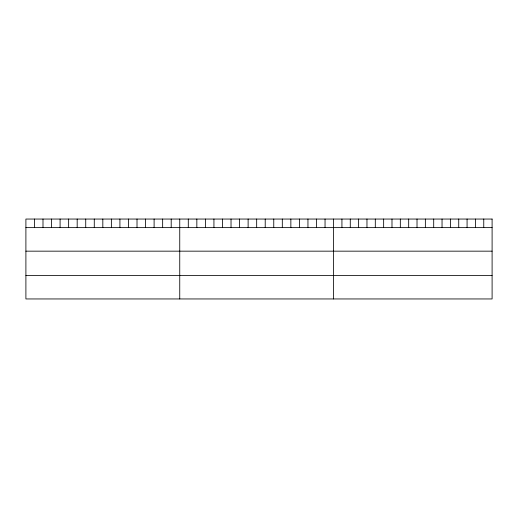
<?xml version="1.0" encoding="UTF-8"?>
<svg xmlns="http://www.w3.org/2000/svg" width="518" height="518" viewBox="0 0 518 518"><rect width="100%" height="100%" fill="white"/><g stroke="black" fill="none" stroke-linecap="round" stroke-linejoin="round"><path stroke-width="0.78" d="M25.9 227.622L492.1 227.622M25.9 251.159L492.1 251.159M25.9 275.408L492.1 275.408M483.76 219.049L483.76 227.622M475.414 219.049L475.414 227.622M467.074 219.049L467.074 227.622M458.728 219.049L458.728 227.622M450.388 219.049L450.388 227.622M442.042 219.049L442.042 227.622M433.702 219.049L433.702 227.622M425.362 219.049L425.362 227.622M417.016 219.049L417.016 227.622M408.676 219.049L408.676 227.622M400.33 219.049L400.33 227.622M391.99 219.049L391.99 227.622M383.65 219.049L383.65 227.622M375.304 219.049L375.304 227.622M366.964 219.049L366.964 227.622M358.618 219.049L358.618 227.622M350.278 219.049L350.278 227.622M341.932 219.049L341.932 227.622M333.592 219.049L333.592 298.951M325.045 219.049L325.045 227.622M316.498 219.049L316.498 227.622M307.951 219.049L307.951 227.622M299.404 219.049L299.404 227.622M290.857 219.049L290.857 227.622M282.31 219.049L282.31 227.622M273.763 219.049L273.763 227.622M265.216 219.049L265.216 227.622M256.669 219.049L256.669 227.622M248.122 219.049L248.122 227.622M239.575 219.049L239.575 227.622M231.028 219.049L231.028 227.622M222.481 219.049L222.481 227.622M213.934 219.049L213.934 227.622M205.387 219.049L205.387 227.622M196.84 219.049L196.84 227.622M188.293 219.049L188.293 227.622M179.746 219.049L179.746 298.951M171.199 219.049L171.199 227.622M162.652 219.049L162.652 227.622M154.105 219.049L154.105 227.622M145.558 219.049L145.558 227.622M137.011 219.049L137.011 227.622M128.464 219.049L128.464 227.622M119.917 219.049L119.917 227.622M111.37 219.049L111.37 227.622M102.823 219.049L102.823 227.622M94.276 219.049L94.276 227.622M85.729 219.049L85.729 227.622M77.182 219.049L77.182 227.622M68.635 219.049L68.635 227.622M60.088 219.049L60.088 227.622M51.541 219.049L51.541 227.622M42.994 219.049L42.994 227.622M34.447 219.049L34.447 227.622M492.1 219.049L25.9 219.049L25.9 298.951L492.1 298.951L492.1 219.049"/></g></svg>
